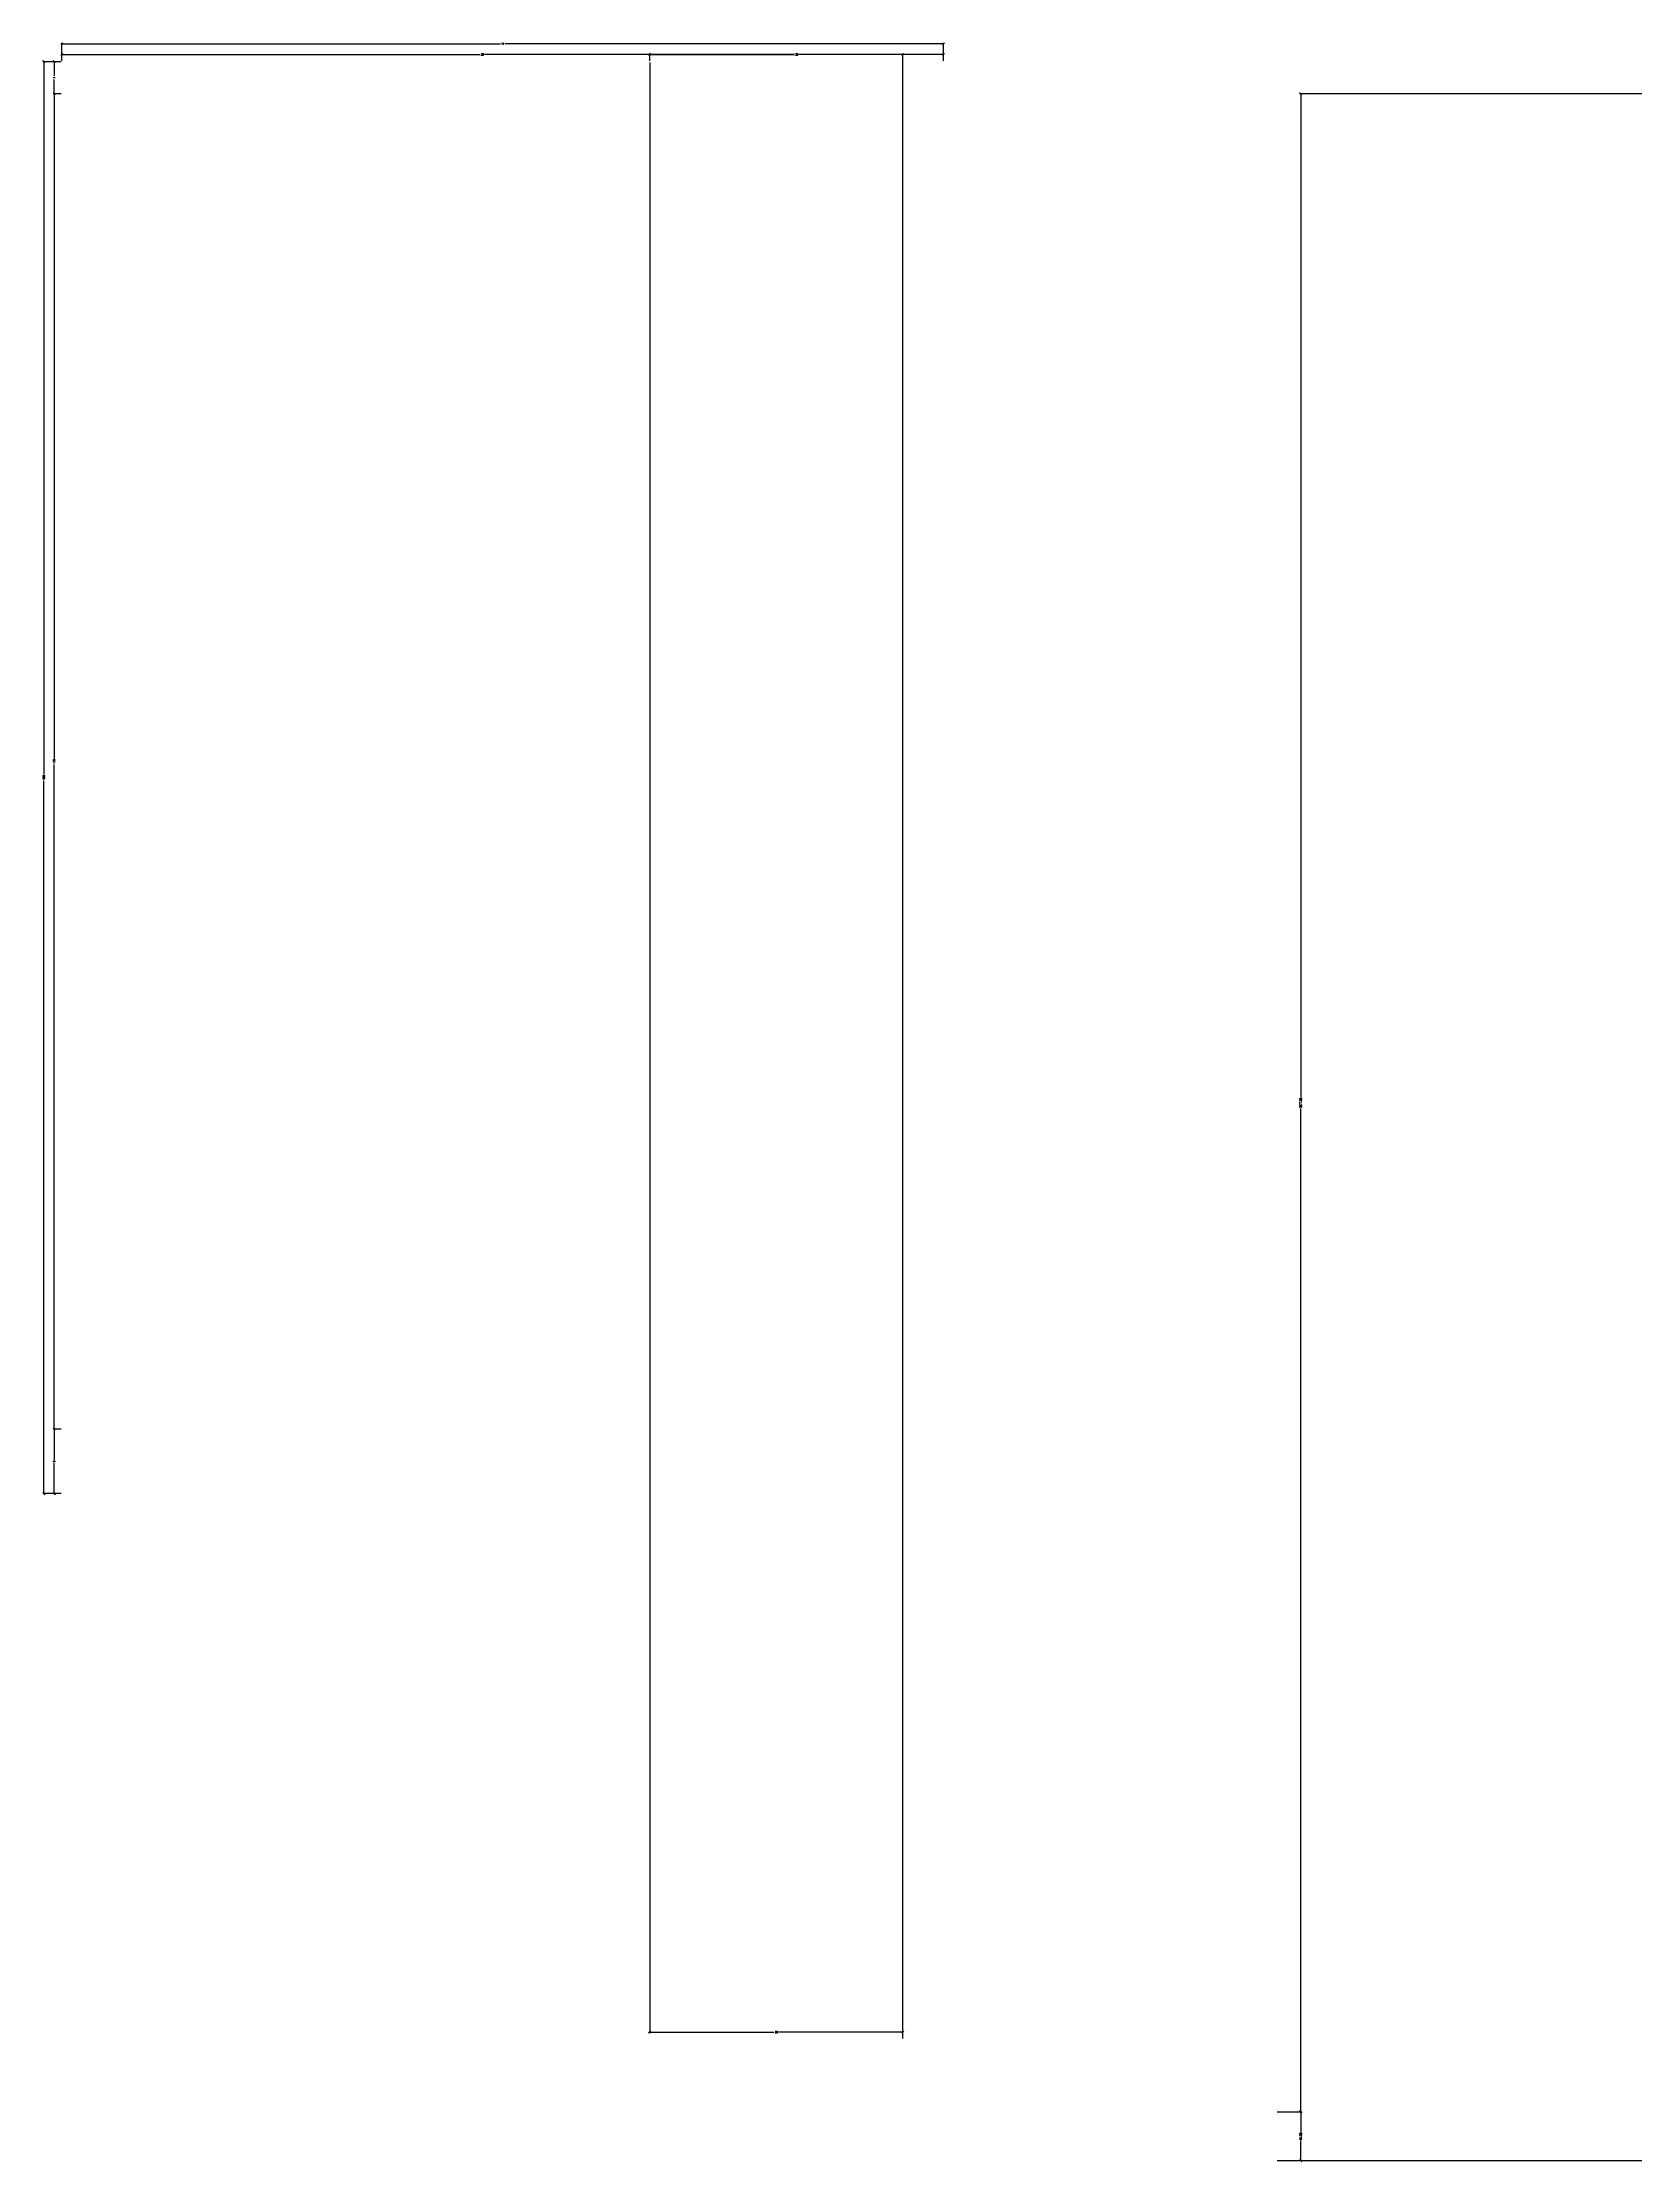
# Model space of a CAD drawing. Header units: inches. Extents: x -15438 to 28214, y -5168 to 29336.
# Drawn here: x 364 to 2478, y 6061 to 8873 of the extents above; entities that cross this region are included whole.
import ezdxf

# ---------------------------------------------------------------- set-up
doc = ezdxf.new("R2010")
doc.units = ezdxf.units.IN
doc.header["$MEASUREMENT"] = 0
doc.layers.add('quote', color=2, linetype='Continuous', lineweight=9)
doc.styles.add('E-ROMANS', font='romans.shx', dxfattribs={"width": 0.8})
doc.dimstyles.new('E-0050_TICK_18', dxfattribs={"dimscale": 0.001, "dimtxt": 90, "dimasz": 90, "dimexe": 45, "dimexo": 30, "dimgap": 45, "dimtad": 0, "dimzin": 0, "dimdsep": 46, "dimtxsty": 'E-ROMANS', "dimblk": 'OBLIQUE', "dimcen": 45, "dimclrd": 256, "dimclre": 256, "dimclrt": 256, "dimadec": 0, "dimazin": 0, "dimtfac": 1, "dimtmove": 1, "dimatfit": 3, "dimldrblk": 'OPEN90', "dimfxl": 1, "dimtfill": 1, "dimtolj": 1, "dimtzin": 0, "dimarcsym": 0})

# ---------------------------------------------------------------- blocks, each defined once
blk = doc.blocks.new('_Oblique')
at = {"color": 0, "linetype": 'ByBlock', "lineweight": -2}
blk.add_line((-0.5, -0.5), (0.5, 0.5), dxfattribs=at)
blk = doc.blocks.new('*D33')
at = {"layer": 'Defpoints', "color": 0, "transparency": 16777216}
for p in [(390.2, 8847.6), (366.5, 6947.6), (390.2, 6947.6)]:
    blk.add_point(p, dxfattribs=at)
at = {"layer": 'quote', "lineweight": -2, "transparency": 16777216}
for p, q in [((389.3, 8847.6), (365.2, 8847.6)), ((366.5, 8847.6), (366.5, 7901.6)), ((366.5, 6947.6), (366.5, 7893.6)), ((389.3, 6947.6), (365.2, 6947.6))]:
    blk.add_line(p, q, dxfattribs=at)
at = {"layer": 'quote', "lineweight": -2, "transparency": 16777216, "xscale": 2.7, "yscale": 2.7, "zscale": 2.7}
for p, rotation in [((366.5, 8847.6), 90), ((366.5, 6947.6), 270)]:
    blk.add_blockref('_Oblique', p, dxfattribs=dict(at, rotation=rotation))
at = {"layer": 'quote', "transparency": 16777216, "insert": (366.5, 7897.6), "char_height": 2.7, "attachment_point": 5, "rotation": 90, "style": 'E-ROMANS', "bg_fill": 3, "box_fill_scale": 1.25, "bg_fill_color": 256, "bg_fill_true_color": 13158600, "bg_fill_transparency": 0}
blk.add_mtext('\\A1;190', dxfattribs=at)
blk = doc.blocks.new('_Open90')
at = {"color": 0, "linetype": 'ByBlock', "lineweight": -2}
for p, q in [((0, 0), (-1, 0)), ((-0.5, 0.5), (0, 0)), ((0, 0), (-0.5, -0.5))]:
    blk.add_line(p, q, dxfattribs=at)
blk = doc.blocks.new('*D34')
at = {"layer": 'Defpoints', "color": 0, "transparency": 16777216}
for p in [(390.2, 8847.6), (380, 8805.1), (390.2, 8805.1)]:
    blk.add_point(p, dxfattribs=at)
at = {"layer": 'quote', "lineweight": -2, "transparency": 16777216}
for p, q in [((389.3, 8847.6), (378.7, 8847.6)), ((380, 8847.6), (380, 8828.5)), ((389.3, 8805.1), (378.7, 8805.1)), ((380, 8805.1), (380, 8824.3))]:
    blk.add_line(p, q, dxfattribs=at)
at = {"layer": 'quote', "lineweight": -2, "transparency": 16777216, "xscale": 2.7, "yscale": 2.7, "zscale": 2.7}
for p, rotation in [((380, 8847.6), 90), ((380, 8805.1), 270)]:
    blk.add_blockref('_Oblique', p, dxfattribs=dict(at, rotation=rotation))
at = {"layer": 'quote', "transparency": 16777216, "insert": (380, 8826.4), "char_height": 2.7, "attachment_point": 5, "rotation": 90, "style": 'E-ROMANS', "bg_fill": 3, "box_fill_scale": 1.25, "bg_fill_color": 256, "bg_fill_true_color": 13158600, "bg_fill_transparency": 0}
blk.add_mtext('\\A1;4', dxfattribs=at)
blk = doc.blocks.new('*D35')
at = {"layer": 'Defpoints', "color": 0, "transparency": 16777216}
for p in [(390.2, 8805.1), (380, 7033.2), (390.2, 7033.2)]:
    blk.add_point(p, dxfattribs=at)
at = {"layer": 'quote', "lineweight": -2, "transparency": 16777216}
for p, q in [((389.3, 8805.1), (378.7, 8805.1)), ((380, 8805.1), (380, 7923.1)), ((380, 7033.2), (380, 7915.2)), ((389.3, 7033.2), (378.7, 7033.2))]:
    blk.add_line(p, q, dxfattribs=at)
at = {"layer": 'quote', "lineweight": -2, "transparency": 16777216, "xscale": 2.7, "yscale": 2.7, "zscale": 2.7}
for p, rotation in [((380, 8805.1), 90), ((380, 7033.2), 270)]:
    blk.add_blockref('_Oblique', p, dxfattribs=dict(at, rotation=rotation))
at = {"layer": 'quote', "transparency": 16777216, "insert": (380, 7919.2), "char_height": 2.7, "attachment_point": 5, "rotation": 90, "style": 'E-ROMANS', "bg_fill": 3, "box_fill_scale": 1.25, "bg_fill_color": 256, "bg_fill_true_color": 13158600, "bg_fill_transparency": 0}
blk.add_mtext('\\A1;178', dxfattribs=at)
blk = doc.blocks.new('*D36')
at = {"layer": 'Defpoints', "color": 0, "transparency": 16777216}
for p in [(390.2, 7033.2), (380, 6947.6), (390.2, 6947.6)]:
    blk.add_point(p, dxfattribs=at)
at = {"layer": 'quote', "lineweight": -2, "transparency": 16777216}
for p, q in [((389.3, 7033.2), (378.7, 7033.2)), ((380, 7033.2), (380, 6992.5)), ((380, 6947.6), (380, 6988.3)), ((389.3, 6947.6), (378.7, 6947.6))]:
    blk.add_line(p, q, dxfattribs=at)
at = {"layer": 'quote', "lineweight": -2, "transparency": 16777216, "xscale": 2.7, "yscale": 2.7, "zscale": 2.7}
for p, rotation in [((380, 7033.2), 90), ((380, 6947.6), 270)]:
    blk.add_blockref('_Oblique', p, dxfattribs=dict(at, rotation=rotation))
at = {"layer": 'quote', "transparency": 16777216, "insert": (380, 6990.4), "char_height": 2.7, "attachment_point": 5, "rotation": 90, "style": 'E-ROMANS', "bg_fill": 3, "box_fill_scale": 1.25, "bg_fill_color": 256, "bg_fill_true_color": 13158600, "bg_fill_transparency": 0}
blk.add_mtext('\\A1;8', dxfattribs=at)
blk = doc.blocks.new('*D37')
at = {"layer": 'Defpoints', "color": 0, "transparency": 16777216}
for p in [(1560.2, 8871.2), (390.2, 8847.6), (1560.2, 8847.6)]:
    blk.add_point(p, dxfattribs=at)
at = {"layer": 'quote', "lineweight": -2, "transparency": 16777216}
for p, q in [((390.2, 8848.5), (390.2, 8872.5)), ((390.2, 8871.2), (972.6, 8871.2)), ((1560.2, 8871.2), (977.9, 8871.2)), ((1560.2, 8848.5), (1560.2, 8872.5))]:
    blk.add_line(p, q, dxfattribs=at)
at = {"layer": 'quote', "lineweight": -2, "transparency": 16777216, "xscale": 2.7, "yscale": 2.7, "zscale": 2.7, "rotation": 180}
blk.add_blockref('_Oblique', (390.2, 8871.2), dxfattribs=at)
at = {"layer": 'quote', "lineweight": -2, "transparency": 16777216, "xscale": 2.7, "yscale": 2.7, "zscale": 2.7}
blk.add_blockref('_Oblique', (1560.2, 8871.2), dxfattribs=at)
at = {"layer": 'quote', "transparency": 16777216, "insert": (975.2, 8871.2), "char_height": 2.7, "attachment_point": 5, "style": 'E-ROMANS', "bg_fill": 3, "box_fill_scale": 1.25, "bg_fill_color": 256, "bg_fill_true_color": 13158600, "bg_fill_transparency": 0}
blk.add_mtext('\\A1;11', dxfattribs=at)
blk = doc.blocks.new('*D38')
at = {"layer": 'Defpoints', "color": 0, "transparency": 16777216}
for p in [(390.2, 8847.6), (1506.1, 8857.2), (1506.1, 6223.6)]:
    blk.add_point(p, dxfattribs=at)
at = {"layer": 'quote', "lineweight": -2, "transparency": 16777216}
for p, q in [((390.2, 8848.5), (390.2, 8858.5)), ((1506.1, 6224.5), (1506.1, 8858.5)), ((390.2, 8857.2), (945.1, 8857.2)), ((1506.1, 8857.2), (951.2, 8857.2))]:
    blk.add_line(p, q, dxfattribs=at)
at = {"layer": 'quote', "lineweight": -2, "transparency": 16777216, "xscale": 2.7, "yscale": 2.7, "zscale": 2.7, "rotation": 180}
blk.add_blockref('_Oblique', (390.2, 8857.2), dxfattribs=at)
at = {"layer": 'quote', "lineweight": -2, "transparency": 16777216, "xscale": 2.7, "yscale": 2.7, "zscale": 2.7}
blk.add_blockref('_Oblique', (1506.1, 8857.2), dxfattribs=at)
at = {"layer": 'quote', "transparency": 16777216, "insert": (948.2, 8857.2), "char_height": 2.7, "attachment_point": 5, "style": 'E-ROMANS', "bg_fill": 3, "box_fill_scale": 1.25, "bg_fill_color": 256, "bg_fill_true_color": 13158600, "bg_fill_transparency": 0}
blk.add_mtext('\\A1;39', dxfattribs=at)
blk = doc.blocks.new('*D39')
at = {"layer": 'Defpoints', "color": 0, "transparency": 16777216}
for p in [(1170.2, 8847.6), (1170.2, 6233.1), (1506.1, 6223.6)]:
    blk.add_point(p, dxfattribs=at)
at = {"layer": 'quote', "lineweight": -2, "transparency": 16777216}
for p, q in [((1170.2, 8846.7), (1170.2, 6231.8)), ((1170.2, 6233.1), (1335.1, 6233.1)), ((1506.1, 6233.1), (1341.2, 6233.1)), ((1506.1, 6224.5), (1506.1, 6234.5))]:
    blk.add_line(p, q, dxfattribs=at)
at = {"layer": 'quote', "lineweight": -2, "transparency": 16777216, "xscale": 2.7, "yscale": 2.7, "zscale": 2.7, "rotation": 180}
blk.add_blockref('_Oblique', (1170.2, 6233.1), dxfattribs=at)
at = {"layer": 'quote', "lineweight": -2, "transparency": 16777216, "xscale": 2.7, "yscale": 2.7, "zscale": 2.7}
blk.add_blockref('_Oblique', (1506.1, 6233.1), dxfattribs=at)
at = {"layer": 'quote', "transparency": 16777216, "insert": (1338.2, 6233.1), "char_height": 2.7, "attachment_point": 5, "style": 'E-ROMANS', "bg_fill": 3, "box_fill_scale": 1.25, "bg_fill_color": 256, "bg_fill_true_color": 13158600, "bg_fill_transparency": 0}
blk.add_mtext('\\A1;39', dxfattribs=at)
blk = doc.blocks.new('*D40')
at = {"layer": 'Defpoints', "color": 0, "transparency": 16777216}
for p in [(1170.2, 8847.6), (1560.2, 8857.2), (1560.2, 8847.6)]:
    blk.add_point(p, dxfattribs=at)
at = {"layer": 'quote', "lineweight": -2, "transparency": 16777216}
for p, q in [((1170.2, 8848.5), (1170.2, 8858.5)), ((1560.2, 8848.5), (1560.2, 8858.5)), ((1170.2, 8857.2), (1362.2, 8857.2)), ((1560.2, 8857.2), (1368.3, 8857.2))]:
    blk.add_line(p, q, dxfattribs=at)
at = {"layer": 'quote', "lineweight": -2, "transparency": 16777216, "xscale": 2.7, "yscale": 2.7, "zscale": 2.7, "rotation": 180}
blk.add_blockref('_Oblique', (1170.2, 8857.2), dxfattribs=at)
at = {"layer": 'quote', "lineweight": -2, "transparency": 16777216, "xscale": 2.7, "yscale": 2.7, "zscale": 2.7}
blk.add_blockref('_Oblique', (1560.2, 8857.2), dxfattribs=at)
at = {"layer": 'quote', "transparency": 16777216, "insert": (1365.2, 8857.2), "char_height": 2.7, "attachment_point": 5, "style": 'E-ROMANS', "bg_fill": 3, "box_fill_scale": 1.25, "bg_fill_color": 256, "bg_fill_true_color": 13158600, "bg_fill_transparency": 0}
blk.add_mtext('\\A1;39', dxfattribs=at)
blk = doc.blocks.new('*D45')
at = {"layer": 'Defpoints', "color": 0, "transparency": 16777216}
for p in [(5259.9, 8805.1), (2002, 6127.3), (2033.9, 6127.3)]:
    blk.add_point(p, dxfattribs=at)
at = {"layer": 'quote', "lineweight": -2, "transparency": 16777216}
for p, q in [((5259, 8805.1), (2032.6, 8805.1)), ((2033.9, 8805.1), (2033.9, 7473.9)), ((2033.9, 6127.3), (2033.9, 7458.5)), ((2002.9, 6127.3), (2035.3, 6127.3))]:
    blk.add_line(p, q, dxfattribs=at)
at = {"layer": 'quote', "lineweight": -2, "transparency": 16777216, "xscale": 2.7, "yscale": 2.7, "zscale": 2.7}
for p, rotation in [((2033.9, 8805.1), 90), ((2033.9, 6127.3), 270)]:
    blk.add_blockref('_Oblique', p, dxfattribs=dict(at, rotation=rotation))
at = {"layer": 'quote', "transparency": 16777216, "insert": (2033.9, 7466.2), "char_height": 2.7, "attachment_point": 5, "rotation": 90, "style": 'E-ROMANS', "bg_fill": 3, "box_fill_scale": 1.25, "bg_fill_color": 256, "bg_fill_true_color": 13158600, "bg_fill_transparency": 0}
blk.add_mtext('\\A1;2677.85', dxfattribs=at)
blk = doc.blocks.new('*D32')
at = {"layer": 'Defpoints', "color": 0, "transparency": 16777216}
for p in [(2002, 6127.3), (2002, 6062.7), (2033.9, 6062.7)]:
    blk.add_point(p, dxfattribs=at)
at = {"layer": 'quote', "lineweight": -2, "transparency": 16777216}
for p, q in [((2002.9, 6127.3), (2035.3, 6127.3)), ((2033.9, 6127.3), (2033.9, 6100.6)), ((2033.9, 6062.7), (2033.9, 6089.4)), ((2002.9, 6062.7), (2035.3, 6062.7))]:
    blk.add_line(p, q, dxfattribs=at)
at = {"layer": 'quote', "lineweight": -2, "transparency": 16777216, "xscale": 2.7, "yscale": 2.7, "zscale": 2.7}
for p, rotation in [((2033.9, 6127.3), 90), ((2033.9, 6062.7), 270)]:
    blk.add_blockref('_Oblique', p, dxfattribs=dict(at, rotation=rotation))
at = {"layer": 'quote', "transparency": 16777216, "insert": (2033.9, 6095), "char_height": 2.7, "attachment_point": 5, "rotation": 90, "style": 'E-ROMANS', "bg_fill": 3, "box_fill_scale": 1.25, "bg_fill_color": 256, "bg_fill_true_color": 13158600, "bg_fill_transparency": 0}
blk.add_mtext('\\A1;64.58', dxfattribs=at)
blk = doc.blocks.new('*D46')
at = {"layer": 'Defpoints', "color": 0, "transparency": 16777216}
for p in [(5259.9, 7033.2), (5291.8, 7033.2), (2002, 6062.7)]:
    blk.add_point(p, dxfattribs=at)
at = {"layer": 'quote', "lineweight": -2, "transparency": 16777216}
for p, q in [((5260.8, 7033.2), (5293.1, 7033.2)), ((5291.8, 7033.2), (5291.8, 6554.6)), ((5291.8, 6062.7), (5291.8, 6541.2)), ((2002.9, 6062.7), (5293.1, 6062.7))]:
    blk.add_line(p, q, dxfattribs=at)
at = {"layer": 'quote', "lineweight": -2, "transparency": 16777216, "xscale": 2.7, "yscale": 2.7, "zscale": 2.7}
for p, rotation in [((5291.8, 7033.2), 90), ((5291.8, 6062.7), 270)]:
    blk.add_blockref('_Oblique', p, dxfattribs=dict(at, rotation=rotation))
at = {"layer": 'quote', "transparency": 16777216, "insert": (5291.8, 6547.9), "char_height": 2.7, "attachment_point": 5, "rotation": 90, "style": 'E-ROMANS', "bg_fill": 3, "box_fill_scale": 1.25, "bg_fill_color": 256, "bg_fill_true_color": 13158600, "bg_fill_transparency": 0}
blk.add_mtext('\\A1;970.48', dxfattribs=at)

msp = doc.modelspace()

# ---------------------------------------------------------------- dimensions: what is measured, and where the dimension line sits
at = {"layer": 'quote'}
dim = msp.add_linear_dim(base=(366.513, 6947.616), p1=(390.222, 8847.616), p2=(390.222, 6947.616), angle=90, text='190', dimstyle='E-0050_TICK_18', override={"dimscale": 0.03}, dxfattribs=at)
dim.commit()
dim.dimension.update_dxf_attribs({"geometry": '*D33', "text_midpoint": (366.513, 7897.616)})
dim = msp.add_linear_dim(base=(2033.915, 6127.284), p1=(5259.869, 8805.136), p2=(2002.033, 6127.284), angle=90, dimstyle='E-0050_TICK_18', override={"dimscale": 0.03}, dxfattribs=at)
dim.commit()
dim.dimension.update_dxf_attribs({"geometry": '*D45', "text_midpoint": (2033.915, 7466.21)})

# ---------------------------------------------------------------- next in the draw order: dimensions: what is measured, and where the dimension line sits
dim = msp.add_linear_dim(base=(380.035, 8805.136), p1=(390.222, 8847.616), p2=(390.222, 8805.136), angle=90, text='4', dimstyle='E-0050_TICK_18', override={"dimscale": 0.03}, dxfattribs=at)
dim.commit()
dim.dimension.update_dxf_attribs({"geometry": '*D34', "text_midpoint": (380.035, 8826.376)})
dim = msp.add_linear_dim(base=(2033.915, 6062.7), p1=(2002.033, 6127.284), p2=(2002.033, 6062.7), angle=90, dimstyle='E-0050_TICK_18', override={"dimscale": 0.03}, dxfattribs=at)
dim.commit()
dim.dimension.update_dxf_attribs({"geometry": '*D32', "text_midpoint": (2033.915, 6094.992)})

# ---------------------------------------------------------------- next in the draw order: dimensions: what is measured, and where the dimension line sits
at = {"layer": 'quote', "color": 0}
dim = msp.add_linear_dim(base=(1560.222, 8871.171), p1=(390.222, 8847.616), p2=(1560.222, 8847.616), text='11', dimstyle='E-0050_TICK_18', override={"dimscale": 0.03}, dxfattribs=at)
dim.commit()
dim.dimension.update_dxf_attribs({"geometry": '*D37', "text_midpoint": (975.222, 8871.171)})
at = {"layer": 'quote'}
dim = msp.add_linear_dim(base=(380.035, 7033.178), p1=(390.222, 8805.136), p2=(390.222, 7033.178), angle=90, text='178', dimstyle='E-0050_TICK_18', override={"dimscale": 0.03}, dxfattribs=at)
dim.commit()
dim.dimension.update_dxf_attribs({"geometry": '*D35', "text_midpoint": (380.035, 7919.157)})
dim = msp.add_linear_dim(base=(5291.751, 7033.178), p1=(2002.033, 6062.7), p2=(5259.869, 7033.178), angle=90, dimstyle='E-0050_TICK_18', override={"dimscale": 0.03}, dxfattribs=at)
dim.commit()
dim.dimension.update_dxf_attribs({"geometry": '*D46', "text_midpoint": (5291.751, 6547.939)})

# ---------------------------------------------------------------- next in the draw order: dimensions: what is measured, and where the dimension line sits
at = {"layer": 'quote', "color": 0}
dim = msp.add_linear_dim(base=(380.035, 6947.616), p1=(390.222, 7033.178), p2=(390.222, 6947.616), angle=90, text='8', dimstyle='E-0050_TICK_18', override={"dimscale": 0.03}, dxfattribs=at)
dim.commit()
dim.dimension.update_dxf_attribs({"geometry": '*D36', "text_midpoint": (380.035, 6990.397)})

# ---------------------------------------------------------------- next in the draw order: dimensions: what is measured, and where the dimension line sits
dim = msp.add_linear_dim(base=(1506.079, 8857.183), p1=(390.222, 8847.616), p2=(1506.079, 6223.558), text='39', dimstyle='E-0050_TICK_18', override={"dimscale": 0.03}, dxfattribs=at)
dim.commit()
dim.dimension.update_dxf_attribs({"geometry": '*D38', "text_midpoint": (948.151, 8857.183)})

# ---------------------------------------------------------------- next in the draw order: dimensions: what is measured, and where the dimension line sits
dim = msp.add_linear_dim(base=(1170.222, 6233.125), p1=(1506.079, 6223.558), p2=(1170.222, 8847.616), text='39', dimstyle='E-0050_TICK_18', override={"dimscale": 0.03}, dxfattribs=at)
dim.commit()
dim.dimension.update_dxf_attribs({"geometry": '*D39', "text_midpoint": (1338.151, 6233.125)})

# ---------------------------------------------------------------- next in the draw order: dimensions: what is measured, and where the dimension line sits
dim = msp.add_linear_dim(base=(1560.222, 8857.183), p1=(1170.222, 8847.616), p2=(1560.222, 8847.616), text='39', dimstyle='E-0050_TICK_18', override={"dimscale": 0.03}, dxfattribs=at)
dim.commit()
dim.dimension.update_dxf_attribs({"geometry": '*D40', "text_midpoint": (1365.222, 8857.183)})

doc.saveas('drawing.dxf')
